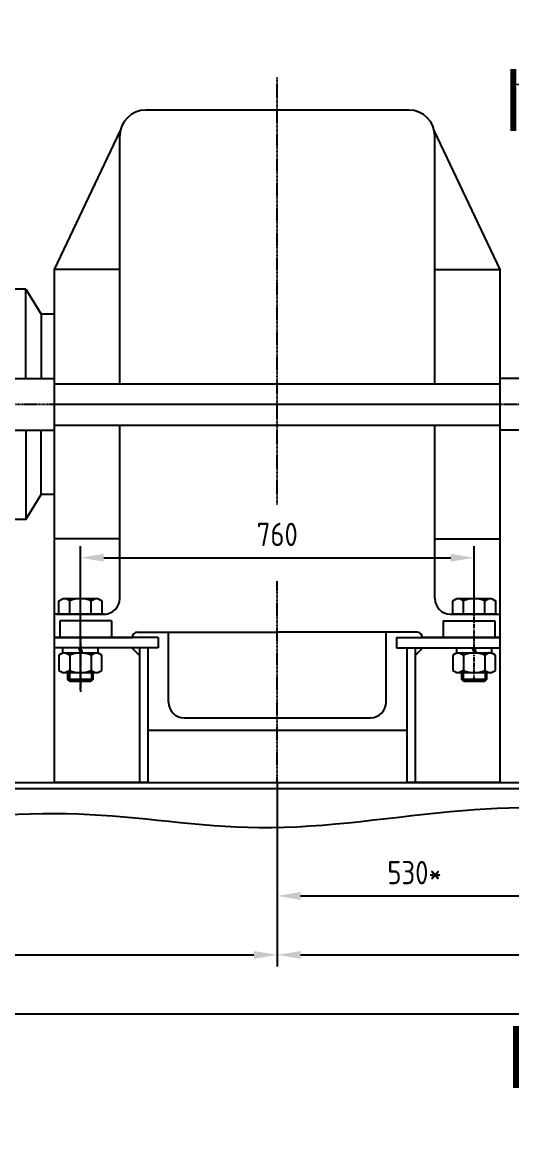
# Model space of a CAD drawing. Header units: millimetres. Extents: x -25976 to -4798, y -663 to 15440.
# Drawn here: x -16107 to -15163, y 13238 to 15386 of the extents above; entities that cross this region are included whole.
import ezdxf

# ---------------------------------------------------------------- set-up
doc = ezdxf.new("R2010")
doc.units = ezdxf.units.MM
doc.header["$LTSCALE"] = 0.25
doc.linetypes.add('CENTER', pattern=[50.8, 31.75, -6.35, 6.35, -6.35])
for name, color, linetype in [('Bord', 1, 'Continuous'), ('Cen', 5, 'CENTER'), ('Cont', 6, 'Continuous'), ('Dim', 7, 'Continuous'), ('Text', 3, 'Continuous'), ('Textb', 6, 'Continuous')]:
    doc.layers.add(name, color=color, linetype=linetype)
doc.styles.add('Style1', font='romans.shx', dxfattribs={"width": 0.8})
doc.dimstyles.new('LIN15', dxfattribs={"dimscale": 15, "dimtxt": 3, "dimasz": 3, "dimexe": 1.5, "dimexo": 0, "dimgap": 1.5, "dimtad": 1, "dimdec": 0, "dimzin": 13, "dimdsep": 46, "dimtxsty": 'Style1', "dimcen": 0, "dimclrt": 3, "dimadec": 0, "dimazin": 0, "dimtfac": 1, "dimtdec": 0, "dimtmove": 0, "dimatfit": 3, "dimfxl": 1, "dimtolj": 1, "dimtzin": 13, "dimarcsym": 0})

# ---------------------------------------------------------------- blocks, each defined once
blk = doc.blocks.new('*D190')
at = {"layer": 'Dim', "color": 0, "lineweight": -2, "transparency": 16777216}
for p, q in [((-15995.3, 14273), (-15995.3, 14374.3)), ((-15235.3, 14243), (-15235.3, 14374.3)), ((-15950.3, 14351.8), (-15280.3, 14351.8))]:
    blk.add_line(p, q, dxfattribs=at)
at = {"layer": 'Dim', "color": 0, "transparency": 16777216}
for points in [[(-15950.3, 14359.3), (-15950.3, 14344.3), (-15995.3, 14351.8)], [(-15280.3, 14359.3), (-15280.3, 14344.3), (-15235.3, 14351.8)]]:
    blk.add_solid(points, dxfattribs=at)
at = {"layer": 'Dim', "color": 3, "transparency": 16777216, "insert": (-15615.3, 14396.8), "char_height": 45, "attachment_point": 5, "style": 'Style1'}
blk.add_mtext('\\A1;760', dxfattribs=at)
blk = doc.blocks.new('*D198')
at = {"layer": 'Dim', "color": 0, "lineweight": -2, "transparency": 16777216}
for p, q in [((-15615.3, 13918), (-15615.3, 13676.4)), ((-15085.5, 13918), (-15085.5, 13676.4)), ((-15570.3, 13698.9), (-15130.5, 13698.9))]:
    blk.add_line(p, q, dxfattribs=at)
at = {"layer": 'Dim', "color": 0, "transparency": 16777216}
for points in [[(-15570.3, 13706.4), (-15570.3, 13691.4), (-15615.3, 13698.9)], [(-15130.5, 13706.4), (-15130.5, 13691.4), (-15085.5, 13698.9)]]:
    blk.add_solid(points, dxfattribs=at)
at = {"layer": 'Dim', "color": 3, "transparency": 16777216, "insert": (-15350.4, 13743.9), "char_height": 45, "attachment_point": 5, "style": 'Style1'}
blk.add_mtext('\\A1;530*', dxfattribs=at)
blk = doc.blocks.new('*D207')
at = {"layer": 'Dim', "color": 0, "lineweight": -2, "transparency": 16777216}
for p, q in [((-17100.3, 13918), (-17100.3, 13562.5)), ((-15615.3, 13918), (-15615.3, 13562.5)), ((-17055.3, 13585), (-15660.3, 13585))]:
    blk.add_line(p, q, dxfattribs=at)
at = {"layer": 'Dim', "color": 0, "transparency": 16777216}
for points in [[(-17055.3, 13592.5), (-17055.3, 13577.5), (-17100.3, 13585)], [(-15660.3, 13592.5), (-15660.3, 13577.5), (-15615.3, 13585)]]:
    blk.add_solid(points, dxfattribs=at)
at = {"layer": 'Dim', "color": 3, "transparency": 16777216, "insert": (-16357.8, 13630), "char_height": 45, "attachment_point": 5, "style": 'Style1'}
blk.add_mtext('\\A1;1485', dxfattribs=at)
blk = doc.blocks.new('*D208')
at = {"layer": 'Dim', "color": 0, "lineweight": -2, "transparency": 16777216}
for p, q in [((-15615.3, 13918), (-15615.3, 13562.5)), ((-14478.3, 13918), (-14478.3, 13562.5)), ((-15570.3, 13585), (-14523.3, 13585))]:
    blk.add_line(p, q, dxfattribs=at)
at = {"layer": 'Dim', "color": 0, "transparency": 16777216}
for points in [[(-15570.3, 13592.5), (-15570.3, 13577.5), (-15615.3, 13585)], [(-14523.3, 13592.5), (-14523.3, 13577.5), (-14478.3, 13585)]]:
    blk.add_solid(points, dxfattribs=at)
at = {"layer": 'Dim', "color": 3, "transparency": 16777216, "insert": (-15046.8, 13630), "char_height": 45, "attachment_point": 5, "style": 'Style1'}
blk.add_mtext('\\A1;1137', dxfattribs=at)
blk = doc.blocks.new('RAZREZ03')
at = {"layer": 'Text', "const_width": 0.8}
blk.add_lwpolyline([(0, 2), (0, -6)], dxfattribs=at)
at = {"layer": 'Text'}
blk.add_lwpolyline([(0, 0, 0, 1.76, 0), (5, 0, 1.76, 1.76, 0)], format="xyseb", dxfattribs=at)
blk.add_lwpolyline([(12, 0), (5, 0)], dxfattribs=at)
at = {"layer": 'Textb', "style": 'Style1', "width": 0.8}
blk.add_attdef('A', (6.5, 2), '', height=6, dxfattribs=at)

msp = doc.modelspace()

# ---------------------------------------------------------------- linework, layer by layer
at = {"color": 1, "ltscale": 0.62}
for p, q in [((-16016.56502, 14130.0105), (-16016.56502, 14114.304)), ((-15973.97802, 14130.0105), (-15973.97802, 14114.304)), ((-15256.56502, 14130.0105), (-15256.56502, 14114.304)), ((-15213.97802, 14130.0105), (-15213.97802, 14114.304))]:
    msp.add_line(p, q, dxfattribs=at)
at = {"layer": 'Bord'}
for p, q in [((-17638.27152, 13918.0105), (-11657.44951, 13918.0105)), ((-17638.27152, 13906.0105), (-11662.90372, 13906.0105))]:
    msp.add_line(p, q, dxfattribs=at)
msp.add_open_spline([(-11657.44951, 13918.0105), (-11665.95375, 13890.15436), (-11767.81821, 13843.65557), (-12013.52323, 13851.73808), (-12290.56438, 13860.00502), (-12586.01433, 13825.9155), (-12802.59291, 13858.01937), (-13084.59481, 13832.48044), (-13389.53292, 13869.71736), (-13767.20116, 13803.82943), (-14145.21429, 13863.7559), (-14644.46568, 13846.41634), (-15153.1879, 13894.77953), (-15635.3183, 13807.9506), (-16006.89816, 13874.90858), (-16352.92029, 13833.09518), (-16670.21194, 13854.24843), (-16956.49798, 13846.11381), (-17231.428, 13862.16939), (-17458.43871, 13815.89522), (-17599.51642, 13841.20003), (-17638.27152, 13862.54311)], degree=3, knots=[28.9537729083, 28.9537729083, 28.9537729083, 28.9537729083, 128.0368121122, 363.8410900938, 744.4747886101, 967.9903106951, 1250.4890747267, 1395.016307447, 1815.0769562346, 2163.8858423675, 2532.329580656, 2952.3904362194, 3661.1870095606, 4056.3095812513, 4405.1184673842, 4779.4195354185, 5094.4948980203, 5357.000996832, 5639.1949599941, 5915.5279184175, 6049.6760983229, 6049.6760983229, 6049.6760983229, 6049.6760983229], dxfattribs=at)
at = {"layer": 'Cen', "ltscale": 0.2}
for p, q in [((-15615.27152, 14454.57452), (-15615.27152, 15279.90441)), ((-17629.39153, 14648.0105), (-11678.17202, 14648.0105)), ((-15615.27152, 13918.0105), (-15615.27152, 14306.50981))]:
    msp.add_line(p, q, dxfattribs=at)
at = {"layer": 'Cen'}
for p, q in [((-15995.27152, 14096.56292), (-15995.27152, 14301.77181)), ((-15995.27152, 14114.73564), (-15995.27152, 14289.55621)), ((-15995.27152, 14114.73564), (-15995.27152, 14289.55621)), ((-15235.27152, 14114.73564), (-15235.27152, 14289.55621)), ((-15995.27152, 14200.34906), (-15995.27152, 14093.03953))]:
    msp.add_line(p, q, dxfattribs=at)
at = {"layer": 'Cont'}
for p, q in [((-15361.27152, 15216.0105), (-15869.27152, 15216.0105)), ((-16045.27152, 14908.0105), (-15918.40358, 15175.28633)), ((-15919.27152, 14687.87721), (-15919.27152, 15166.0105)), ((-15185.27152, 14908.0105), (-15312.13947, 15175.28633)), ((-15311.27152, 14687.87721), (-15311.27152, 15166.0105)), ((-15919.27152, 14908.0105), (-16045.27152, 14908.0105)), ((-16045.27152, 13918.0105), (-16045.27152, 14908.0105)), ((-15311.27152, 14908.0105), (-15185.27152, 14908.0105)), ((-15185.27152, 13918.0105), (-15185.27152, 14908.0105)), ((-16100.27152, 14870.51215), (-16125.27147, 14870.51215)), ((-16100.27152, 14870.51215), (-16071.00815, 14822.14007)), ((-16100.27152, 14698.01178), (-16100.27152, 14870.51215)), ((-16045.27152, 14822.14007), (-16071.00815, 14822.14007)), ((-16071.00815, 14822.14007), (-16071.00815, 14698.01178)), ((-16145.27152, 14698.01178), (-16045.27152, 14698.01178)), ((-15085.27152, 14698.0105), (-15185.27152, 14698.0105)), ((-16045.27152, 14687.87721), (-15615.27152, 14687.87721)), ((-15615.27152, 14687.87721), (-15185.27152, 14687.87721)), ((-16045.27152, 14648.0105), (-15615.27152, 14648.0105)), ((-15615.27152, 14648.0105), (-15185.27152, 14648.0105)), ((-16045.27152, 14607.87721), (-15615.27152, 14607.87721)), ((-15919.27152, 14273.0105), (-15919.27152, 14607.87721)), ((-15615.27152, 14607.87721), (-15185.27152, 14607.87721)), ((-15311.27152, 14273.0105), (-15311.27152, 14607.87721)), ((-16145.27152, 14598.00922), (-16045.27152, 14598.00922)), ((-16100.27152, 14598.00922), (-16100.27152, 14425.50884)), ((-16071.00815, 14473.88093), (-16071.00815, 14598.00922)), ((-15085.27152, 14598.0105), (-15185.27152, 14598.0105)), ((-16100.27152, 14425.50884), (-16071.00815, 14473.88093)), ((-16045.27152, 14473.88093), (-16071.00815, 14473.88093)), ((-16100.27152, 14425.50884), (-16125.27147, 14425.50884)), ((-15919.27152, 14388.0105), (-16045.27152, 14388.0105)), ((-15311.27152, 14388.0105), (-15185.27152, 14388.0105)), ((-16036.57152, 14268.45558), (-16028.68217, 14273.0105)), ((-16036.57152, 14243.0105), (-16036.57152, 14268.45558)), ((-16028.68217, 14273.0105), (-15961.86087, 14273.0105)), ((-16015.92152, 14268.45558), (-16023.81087, 14273.0105)), ((-16015.92152, 14243.0105), (-16015.92152, 14268.45558)), ((-15974.62152, 14268.45558), (-15966.73217, 14273.0105)), ((-15974.62152, 14243.0105), (-15974.62152, 14268.45558)), ((-15961.86087, 14273.0105), (-15953.97152, 14268.45558)), ((-15953.97152, 14268.45558), (-15953.97152, 14243.0105)), ((-15276.57152, 14268.45558), (-15268.68217, 14273.0105)), ((-15276.57152, 14243.0105), (-15276.57152, 14268.45558)), ((-15268.68217, 14273.0105), (-15201.86087, 14273.0105)), ((-15255.92152, 14268.45558), (-15263.81087, 14273.0105)), ((-15255.92152, 14243.0105), (-15255.92152, 14268.45558)), ((-15214.62152, 14268.45558), (-15206.73217, 14273.0105)), ((-15214.62152, 14243.0105), (-15214.62152, 14268.45558)), ((-15201.86087, 14273.0105), (-15193.97152, 14268.45558)), ((-15193.97152, 14268.45558), (-15193.97152, 14243.0105)), ((-15949.27152, 14243.0105), (-16045.27152, 14243.0105)), ((-16041.27152, 14243.0105), (-15945.27152, 14243.0105)), ((-16036.57234, 14243.0105), (-15953.97234, 14243.0105)), ((-15953.97152, 14243.0105), (-16036.57152, 14243.0105)), ((-15281.27152, 14243.0105), (-15185.27152, 14243.0105)), ((-15193.97152, 14243.0105), (-15276.57152, 14243.0105)), ((-16035.27152, 14230.0105), (-16035.27152, 14198.0105)), ((-15935.27152, 14230.0105), (-16035.27152, 14230.0105)), ((-15935.27152, 14230.0105), (-15935.27152, 14198.0105)), ((-15295.27152, 14230.0105), (-15195.27152, 14230.0105)), ((-15295.27152, 14230.0105), (-15295.27152, 14198.0105)), ((-15195.27152, 14230.0105), (-15195.27152, 14198.0105)), ((-16045.27152, 14198.0105), (-15895.27152, 14198.0105)), ((-15845.27152, 14198.0105), (-16045.27152, 14198.0105)), ((-15895.27152, 14198.0105), (-15895.27152, 14198.0105)), ((-15885.27152, 14208.0105), (-15615.27152, 14208.0105)), ((-15845.27152, 14198.0105), (-15845.27152, 14178.0105)), ((-15825.27152, 14073.0105), (-15825.27152, 14208.0105)), ((-15345.27152, 14208.0105), (-15615.27152, 14208.0105)), ((-15405.27152, 14073.0105), (-15405.27152, 14208.0105)), ((-15385.27152, 14198.0105), (-15185.27152, 14198.0105)), ((-15385.27152, 14198.0105), (-15385.27152, 14178.0105)), ((-15335.27152, 14198.0105), (-15335.27152, 14198.0105)), ((-15185.27152, 14198.0105), (-15335.27152, 14198.0105)), ((-15185.27152, 14198.0105), (-15335.27152, 14198.0105)), ((-15335.27152, 14198.0105), (-15335.27152, 14198.0105)), ((-15845.27152, 14178.0105), (-16045.27152, 14178.0105)), ((-16029.52152, 14178.0105), (-16029.52152, 14168.0105)), ((-15998.91122, 14178.0105), (-15995.27152, 14168.0105)), ((-15995.27152, 14178.0105), (-15991.63182, 14168.0105)), ((-15961.02152, 14168.0105), (-15961.02152, 14178.0105)), ((-15881.27152, 14163.0105), (-15896.27152, 14178.0105)), ((-15881.27152, 14178.0105), (-15881.27152, 13918.0105)), ((-15865.27152, 14178.0105), (-15865.27152, 13918.0105)), ((-15385.27152, 14178.0105), (-15185.27152, 14178.0105)), ((-15365.27152, 14178.0105), (-15365.27152, 13918.0105)), ((-15349.27152, 14163.0105), (-15334.27152, 14178.0105)), ((-15349.27152, 14178.0105), (-15349.27152, 13918.0105)), ((-15269.52152, 14178.0105), (-15269.52152, 14168.0105)), ((-15238.91122, 14178.0105), (-15235.27152, 14168.0105)), ((-15235.27152, 14178.0105), (-15231.63182, 14168.0105)), ((-15201.02152, 14168.0105), (-15201.02152, 14178.0105)), ((-16029.02152, 14168.0105), (-16036.57152, 14163.6515)), ((-16036.57152, 14163.6515), (-16036.57152, 14134.36949)), ((-16029.52152, 14168.0105), (-15961.02152, 14168.0105)), ((-16029.02152, 14168.0105), (-15961.52152, 14168.0105)), ((-16023.47152, 14168.0105), (-16015.92152, 14163.6515)), ((-16015.92152, 14163.6515), (-16015.92152, 14134.36949)), ((-15967.07152, 14168.0105), (-15974.62152, 14163.6515)), ((-15974.62152, 14163.6515), (-15974.62152, 14134.36949)), ((-15953.97152, 14163.6515), (-15961.52152, 14168.0105)), ((-15953.97152, 14134.36949), (-15953.97152, 14163.6515)), ((-15269.02152, 14168.0105), (-15276.57152, 14163.6515)), ((-15276.57152, 14163.6515), (-15276.57152, 14134.36949)), ((-15269.52152, 14168.0105), (-15201.02152, 14168.0105)), ((-15269.02152, 14168.0105), (-15201.52152, 14168.0105)), ((-15263.47152, 14168.0105), (-15255.92152, 14163.6515)), ((-15255.92152, 14163.6515), (-15255.92152, 14134.36949)), ((-15207.07152, 14168.0105), (-15214.62152, 14163.6515)), ((-15214.62152, 14163.6515), (-15214.62152, 14134.36949)), ((-15193.97152, 14163.6515), (-15201.52152, 14168.0105)), ((-15193.97152, 14134.36949), (-15193.97152, 14163.6515)), ((-16036.57152, 14134.36949), (-16029.02152, 14130.0105)), ((-16015.92152, 14134.36949), (-16023.47152, 14130.0105)), ((-15974.62152, 14134.36949), (-15967.07152, 14130.0105)), ((-15961.52152, 14130.0105), (-15953.97152, 14134.36949)), ((-15276.57152, 14134.36949), (-15269.02152, 14130.0105)), ((-15255.92152, 14134.36949), (-15263.47152, 14130.0105)), ((-15214.62152, 14134.36949), (-15207.07152, 14130.0105)), ((-15201.52152, 14130.0105), (-15193.97152, 14134.36949)), ((-16029.02152, 14130.0105), (-15961.52152, 14130.0105)), ((-16019.27152, 14117.0105), (-16019.27152, 14130.0105)), ((-16015.27152, 14113.0105), (-16019.27152, 14117.0105)), ((-15971.27152, 14117.0105), (-16019.27152, 14117.0105)), ((-15975.27152, 14113.0105), (-16015.27152, 14113.0105)), ((-15971.27152, 14117.0105), (-15975.27152, 14113.0105)), ((-15971.27152, 14130.0105), (-15971.27152, 14117.0105)), ((-15269.02152, 14130.0105), (-15201.52152, 14130.0105)), ((-15259.27152, 14117.0105), (-15259.27152, 14130.0105)), ((-15211.27152, 14117.0105), (-15259.27152, 14117.0105)), ((-15255.27152, 14113.0105), (-15259.27152, 14117.0105)), ((-15215.27152, 14113.0105), (-15255.27152, 14113.0105)), ((-15211.27152, 14117.0105), (-15215.27152, 14113.0105)), ((-15211.27152, 14130.0105), (-15211.27152, 14117.0105)), ((-15795.27152, 14043.0105), (-15435.27152, 14043.0105)), ((-15365.27152, 14018.0105), (-15865.27152, 14018.0105)), ((-15865.27152, 13918.0105), (-16045.27152, 13918.0105)), ((-15185.27152, 13918.0105), (-15365.27152, 13918.0105))]:
    msp.add_line(p, q, dxfattribs=at)
for centre, radius, start, end in [((-15869.27152, 15166.0105), 50, 90, 180), ((-15361.27152, 15166.0105), 50, 0, 90), ((-15995.27152, 14223.92402), 49.08648, 65.12208877, 114.87791123), ((-15949.27152, 14273.0105), 30, 270, 0), ((-15281.27152, 14273.0105), 30, 180, 270), ((-15235.27152, 14223.92402), 49.08648, 65.12208877, 114.87791123), ((-15885.27152, 14198.0105), 10, 90, 180), ((-15345.27152, 14198.0105), 10, 0, 90), ((-15995.27152, 14116.91806), 51.09244, 66.16091307, 113.83908693), ((-15235.27152, 14116.91806), 51.09244, 66.16091307, 113.83908693), ((-15995.27152, 14181.10294), 51.09244, 246.16091307, 293.83908693), ((-15235.27152, 14181.10294), 51.09244, 246.16091307, 293.83908693), ((-15795.27152, 14073.0105), 30, 180, 270), ((-15435.27152, 14073.0105), 30, 270, 0)]:
    msp.add_arc(centre, radius, start, end, dxfattribs=at)
at = {"layer": 'Dim'}
msp.add_line((-11561.27117, 13470.27293), (-17615.27187, 13470.27293), dxfattribs=at)

# ---------------------------------------------------------------- block references
at = {"layer": 'Dim', "xscale": 15, "yscale": 15, "zscale": 15}
msp.add_blockref('RAZREZ03', (-15159.71317, 15265.60499), dxfattribs=at).add_auto_attribs({'A': 'Е'})
at = {"layer": 'Dim'}
ref = msp.add_blockref('RAZREZ03', (-15154.13203, 13357.76911), dxfattribs=dict(at, xscale=-15, yscale=15, zscale=15, rotation=180))
ref.add_attrib('A', 'Е', (-15056.63203, 13237.76911), dxfattribs={"layer": 'Textb', "height": 90, "style": 'Style1', "width": 0.8})

# ---------------------------------------------------------------- dimensions: what is measured, and where the dimension line sits
for base, p1, p2, picture, middle in [((-15235.27152, 14351.78403), (-15995.27152, 14273.0105), (-15235.27152, 14243.0105), '*D190', (-15615.27152, 14396.78403)), ((-15615.27152, 13584.9786), (-17100.27187, 13918.0105), (-15615.27152, 13918.0105), '*D207', (-16357.7717, 13629.9786)), ((-14478.27152, 13584.9786), (-15615.27152, 13918.0105), (-14478.27152, 13918.0105), '*D208', (-15046.77152, 13629.9786))]:
    dim = msp.add_linear_dim(base=base, p1=p1, p2=p2, dimstyle='LIN15', dxfattribs=at)
    dim.commit()
    dim.dimension.update_dxf_attribs({"geometry": picture, "text_midpoint": middle})
dim = msp.add_linear_dim(base=(-15085.51194, 13698.87837), p1=(-15615.27152, 13918.0105), p2=(-15085.51194, 13918.0105), text='<>*', dimstyle='LIN15', dxfattribs=at)
dim.commit()
dim.dimension.update_dxf_attribs({"geometry": '*D198', "text_midpoint": (-15350.39173, 13743.87837)})

doc.saveas('drawing.dxf')
